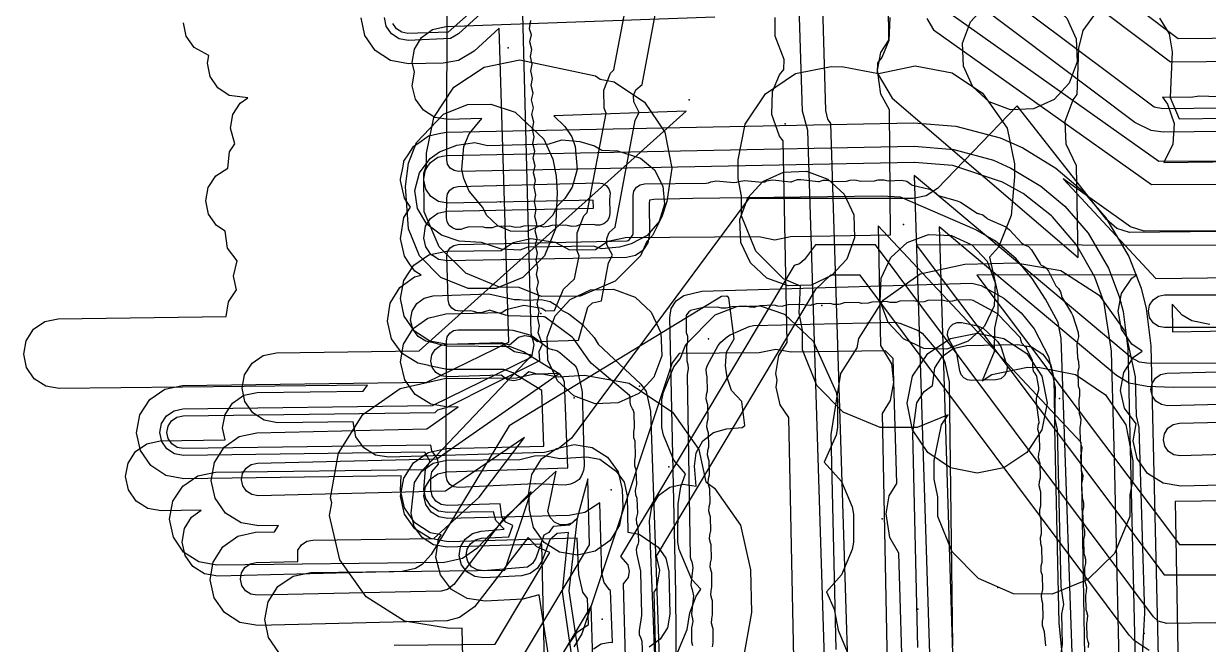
# Model space of a CAD drawing. Header units: metres. Extents: x 17722 to 17999, y 13535 to 15917.
# Drawn here: x 17754.2 to 17805, y 14716.5 to 14743.1 of the extents above; entities that cross this region are included whole.
import ezdxf

# ---------------------------------------------------------------- set-up
doc = ezdxf.new("R2010")
doc.units = ezdxf.units.M
for name, color, linetype in [('AI_GREENING_EXCLUSIONS', 1, 'Continuous'), ('AI_GREENING_LAWN', 82, 'Continuous'), ('AI_GREENING_REJECTED', 6, 'Continuous')]:
    doc.layers.add(name, color=color, linetype=linetype)

msp = doc.modelspace()

# ---------------------------------------------------------------- linework, layer by layer
at = {"layer": 'AI_GREENING_EXCLUSIONS'}
for points in [[(17791.56, 14651.095), (17788.783, 14738.845), (17788.653, 14739.028), (17788.565, 14739.408), (17788.258, 14750.237)], [(17793.079, 14750.48), (17803.682, 14742.487), (17810.986, 14742.56), (17811.753, 14742.416), (17812.406, 14741.989), (17812.847, 14741.344), (17813.006, 14740.58), (17812.862, 14739.814), (17812.435, 14739.16), (17811.79, 14738.72), (17811.027, 14738.56), (17803.042, 14738.48), (17802.521, 14738.544), (17801.818, 14738.883), (17793.285, 14745.316)], [(17790.529, 14652.07), (17787.792, 14738.546), (17787.565, 14739.377), (17787.246, 14749.709)], [(17792.142, 14749.934), (17803.352, 14741.483), (17810.996, 14741.56), (17811.38, 14741.488), (17811.707, 14741.275), (17811.927, 14740.952), (17812.006, 14740.57), (17811.934, 14740.187), (17811.721, 14739.86), (17811.398, 14739.64), (17811.017, 14739.56), (17803.032, 14739.48), (17802.649, 14739.552), (17792.221, 14747.37)], [(17765.102, 14716.171), (17764.661, 14716.814), (17764.5, 14717.578), (17764.643, 14718.345), (17765.069, 14718.999), (17765.713, 14719.44), (17766.476, 14719.601), (17774.8, 14719.699), (17775.925, 14723.074), (17773.596, 14720.621), (17772.979, 14720.191), (17772.218, 14720.019), (17762.442, 14719.904), (17761.675, 14720.048), (17761.021, 14720.474), (17760.58, 14721.117), (17760.418, 14721.881), (17760.562, 14722.648), (17760.988, 14723.302), (17761.631, 14723.743), (17762.395, 14723.904), (17771.297, 14724.008), (17775.956, 14728.919), (17775.209, 14729.058), (17774.685, 14729.4), (17772.349, 14729.373), (17771.582, 14729.516), (17770.928, 14729.942), (17770.487, 14730.586), (17770.326, 14731.349), (17770.469, 14732.117), (17770.895, 14732.77), (17771.539, 14733.211), (17772.303, 14733.373), (17774.642, 14733.4), (17775.155, 14733.751), (17775.918, 14733.912), (17776.964, 14733.758), (17777.576, 14733.434), (17778.691, 14733.447), (17779.22, 14733.8), (17779.969, 14733.953), (17785.698, 14733.999), (17786.388, 14733.864), (17787.049, 14734.002), (17791.344, 14734.075), (17791.297, 14739.426), (17790.928, 14740.108), (17790.781, 14741.129), (17790.927, 14741.896), (17791.27, 14742.419), (17791.215, 14748.613)], [(17778.051, 14713.417), (17777.268, 14718.769), (17777.53, 14721.316), (17777.038, 14721.275), (17776.725, 14720.992), (17776.405, 14720.113), (17776.203, 14719.779), (17775.888, 14719.549), (17775.521, 14719.456), (17773.897, 14719.366), (17773.511, 14719.421), (17773.175, 14719.619), (17772.941, 14719.931), (17772.843, 14720.309), (17772.898, 14720.695), (17773.097, 14721.031), (17773.408, 14721.266), (17773.786, 14721.363), (17774.765, 14721.454), (17774.407, 14721.832), (17774.309, 14722.194), (17772.344, 14722.162), (17771.96, 14722.231), (17771.632, 14722.442), (17771.409, 14722.763), (17771.326, 14723.144), (17771.395, 14724.028), (17771.602, 14724.35), (17771.373, 14724.75), (17761.017, 14724.613), (17760.633, 14724.684), (17760.306, 14724.896), (17760.085, 14725.218), (17760.004, 14725.599), (17760.075, 14725.983), (17760.288, 14726.31), (17760.609, 14726.531), (17760.991, 14726.612), (17771.695, 14726.754), (17775.958, 14728.843), (17776.058, 14729.377), (17775.928, 14729.874), (17775.532, 14745.176), (17772.806, 14742.688), (17772.472, 14742.486), (17770.648, 14742.407), (17770.265, 14742.478), (17769.937, 14742.69), (17769.716, 14743.012), (17769.635, 14743.394)], [(17770.049, 14716.475), (17774.378, 14716.523), (17776.724, 14720.451), (17776.172, 14720.702), (17775.805, 14721.094), (17773.5, 14718.12), (17772.861, 14717.671), (17772.326, 14717.52), (17764.201, 14717.322), (17763.433, 14717.457), (17762.774, 14717.875), (17762.326, 14718.514), (17762.156, 14719.276), (17762.291, 14720.045), (17762.71, 14720.703), (17763.349, 14721.151), (17764.11, 14721.321), (17764.918, 14721.339), (17765.095, 14721.61), (17764.251, 14721.591), (17763.483, 14721.725), (17762.824, 14722.144), (17762.376, 14722.783), (17762.206, 14723.545), (17762.341, 14724.313), (17762.76, 14724.972), (17763.399, 14725.42), (17764.16, 14725.59), (17771.454, 14725.756), (17772.802, 14726.698), (17772.389, 14726.685), (17771.619, 14726.813), (17770.957, 14727.226), (17770.503, 14727.861), (17770.327, 14728.622), (17770.455, 14729.391), (17770.868, 14730.054), (17771.503, 14730.507), (17772.263, 14730.683), (17774.669, 14730.746), (17774.852, 14730.877), (17775.612, 14731.053), (17776.382, 14730.925), (17776.554, 14730.817), (17776.93, 14730.829), (17777.312, 14731.746), (17777.795, 14732.188), (17777.993, 14733.173), (17777.905, 14733.381), (17777.896, 14734.161), (17778.187, 14734.885), (17778.329, 14735.03), (17779.143, 14739.295), (17779.055, 14739.502), (17779.047, 14740.282), (17779.338, 14741.007), (17779.48, 14741.152), (17780.294, 14745.416)], [(17775.121, 14715.231), (17778.436, 14720.783), (17778.359, 14723.611), (17777.907, 14721.918), (17777.707, 14721.731), (17777.452, 14721.635), (17777.179, 14721.645), (17776.93, 14721.758), (17776.744, 14721.957), (17776.648, 14722.213), (17776.999, 14723.944), (17774.734, 14721.876), (17772.612, 14719.078), (17772.337, 14718.861), (17772.07, 14718.801), (17764.172, 14718.622), (17763.903, 14718.669), (17763.672, 14718.815), (17763.515, 14719.039), (17763.456, 14719.306), (17763.503, 14719.575), (17763.65, 14719.805), (17763.873, 14719.962), (17764.14, 14720.021), (17765.922, 14720.062), (17765.926, 14720.55), (17766.075, 14720.779), (17766.3, 14720.933), (17766.568, 14720.989), (17771.75, 14721.047), (17773.696, 14722.824), (17775.643, 14725.39), (17772.255, 14723.086), (17764.222, 14722.89), (17763.953, 14722.937), (17763.722, 14723.084), (17763.565, 14723.308), (17763.506, 14723.574), (17763.553, 14723.843), (17763.7, 14724.074), (17763.923, 14724.231), (17764.19, 14724.29), (17771.877, 14724.465), (17777.124, 14728.134), (17776.19, 14728.105), (17775.835, 14728.203), (17775.45, 14727.87), (17775.184, 14727.808), (17774.914, 14727.853), (17774.641, 14728.056), (17772.348, 14727.985), (17772.078, 14728.029), (17771.847, 14728.174), (17771.688, 14728.396), (17771.626, 14728.662), (17771.671, 14728.932), (17771.816, 14729.163), (17772.038, 14729.322), (17772.304, 14729.384), (17774.647, 14729.457), (17775.001, 14729.359), (17775.387, 14729.692), (17775.653, 14729.754), (17775.922, 14729.709), (17776.196, 14729.506), (17777.957, 14729.561), (17778.36, 14730.977), (17778.561, 14731.161), (17778.942, 14731.249), (17779.247, 14732.874), (17779.419, 14733.199), (17779.177, 14733.648), (17779.174, 14733.921), (17779.276, 14734.174), (17779.533, 14734.398), (17780.397, 14738.996), (17780.569, 14739.321), (17780.327, 14739.769), (17780.324, 14740.042), (17780.426, 14740.296), (17780.684, 14740.519), (17781.548, 14745.117)], [(17775.486, 14745.54), (17772.37, 14742.768), (17770.644, 14742.707), (17770.376, 14742.757), (17770.147, 14742.905), (17769.992, 14743.13)], [(17781.327, 14713.885), (17781.012, 14721.829), (17781.103, 14722.407), (17781.409, 14722.906), (17781.882, 14723.251), (17782.451, 14723.387), (17783.001, 14723.301), (17782.935, 14724.15), (17783.004, 14724.728), (17783.293, 14725.241), (17783.754, 14725.602), (17784.314, 14725.759), (17784.974, 14725.808), (17785.093, 14725.893), (17784.964, 14726.93), (17784.516, 14727.406), (17784.332, 14727.961), (17784.27, 14728.458), (17784.313, 14729.041), (17784.631, 14729.612), (17784.412, 14731.373), (17784.317, 14731.44), (17784.087, 14731.423), (17774.981, 14725.889), (17771.642, 14720.365), (17771.248, 14719.933), (17770.968, 14719.77), (17770.397, 14719.641), (17762.491, 14719.44), (17761.915, 14719.54), (17761.42, 14719.853), (17761.082, 14720.331), (17760.954, 14720.902), (17761.053, 14721.479), (17761.366, 14721.973), (17761.775, 14722.262), (17760.056, 14722.235), (17759.48, 14722.34), (17758.988, 14722.657), (17758.655, 14723.139), (17758.532, 14723.711), (17758.637, 14724.287), (17758.955, 14724.778), (17759.436, 14725.111), (17760.008, 14725.234), (17762.801, 14725.278), (17762.691, 14725.797), (17762.797, 14726.372), (17763.116, 14726.863), (17763.598, 14727.195), (17764.171, 14727.316), (17768.716, 14727.376), (17768.911, 14727.633), (17755.68, 14727.478), (17755.105, 14727.584), (17754.614, 14727.903), (17754.282, 14728.385), (17754.161, 14728.958), (17754.267, 14729.533), (17754.586, 14730.024), (17755.068, 14730.356), (17755.641, 14730.478), (17762.851, 14730.573), (17762.947, 14731.198), (17763.293, 14731.708), (17763.16, 14732.296), (17763.324, 14732.96), (17762.899, 14733.503), (17762.806, 14734.229), (17762.426, 14734.476), (17762.095, 14734.958), (17761.973, 14735.53), (17762.079, 14736.106), (17762.398, 14736.597), (17762.915, 14736.936), (17762.996, 14737.63), (17763.219, 14737.973), (17763.025, 14738.65), (17763.131, 14739.225), (17763.45, 14739.716), (17763.776, 14739.941), (17762.975, 14740.049), (17762.486, 14740.371), (17762.157, 14740.855), (17762.039, 14741.428), (17762.103, 14741.762), (17761.468, 14742.105), (17761.135, 14742.586), (17761.011, 14743.158)], [(17776.864, 14714.835), (17776.277, 14718.634), (17775.576, 14718.458), (17773.953, 14718.368), (17773.18, 14718.477), (17772.508, 14718.874), (17772.039, 14719.498), (17771.845, 14720.254), (17771.954, 14721.026), (17772.066, 14721.215), (17771.594, 14721.301), (17770.938, 14721.722), (17770.492, 14722.363), (17770.326, 14723.126), (17770.346, 14723.736), (17761.03, 14723.613), (17760.263, 14723.755), (17759.609, 14724.18), (17759.166, 14724.823), (17759.004, 14725.586), (17759.146, 14726.353), (17759.571, 14727.008), (17760.214, 14727.45), (17760.977, 14727.612), (17771.45, 14727.751), (17774.971, 14729.467), (17774.561, 14742.936), (17773.48, 14741.949), (17772.812, 14741.546), (17772.158, 14741.427), (17770.661, 14741.407), (17769.894, 14741.549), (17769.24, 14741.974), (17768.798, 14742.617), (17768.635, 14743.38)], [(17778.395, 14713.314), (17777.565, 14718.808), (17777.914, 14721.942), (17777.573, 14721.628), (17776.874, 14721.575), (17776.691, 14721.311), (17776.478, 14721.191), (17776.123, 14720.215), (17775.982, 14719.982), (17775.769, 14719.824), (17773.881, 14719.666), (17773.61, 14719.704), (17773.375, 14719.843), (17773.211, 14720.061), (17773.143, 14720.326), (17773.181, 14720.596), (17773.32, 14720.831), (17773.538, 14720.995), (17773.803, 14721.063), (17774.965, 14721.128), (17775.139, 14721.605), (17774.842, 14721.749), (17774.676, 14721.965), (17774.604, 14722.534), (17772.339, 14722.462), (17772.07, 14722.51), (17771.84, 14722.658), (17771.684, 14722.882), (17771.626, 14723.149), (17771.626, 14723.649), (17771.675, 14723.918), (17771.959, 14724.243), (17771.912, 14724.482), (17771.662, 14724.807), (17771.631, 14725.053), (17761.013, 14724.913), (17760.745, 14724.962), (17760.516, 14725.111), (17760.361, 14725.336), (17760.304, 14725.603), (17760.354, 14725.872), (17760.502, 14726.101), (17760.727, 14726.256), (17760.995, 14726.313), (17771.818, 14726.456), (17771.921, 14726.565), (17772.319, 14726.68), (17776.299, 14728.679), (17776.269, 14729.076), (17776.417, 14729.387), (17776.228, 14729.874), (17776.29, 14730.168), (17776.21, 14730.498), (17776.273, 14730.792), (17776.193, 14731.121), (17776.255, 14731.416), (17776.175, 14731.745), (17776.238, 14732.039), (17776.158, 14732.369), (17776.22, 14732.663), (17776.14, 14732.993), (17776.203, 14733.287), (17776.122, 14733.616), (17776.185, 14733.911), (17776.105, 14734.24), (17776.168, 14734.534), (17776.087, 14734.864), (17776.15, 14735.158), (17776.07, 14735.488), (17776.132, 14735.782), (17776.052, 14736.111), (17776.115, 14736.406), (17776.035, 14736.735), (17776.097, 14737.029), (17776.017, 14737.359), (17776.08, 14737.653), (17776, 14737.983), (17776.062, 14738.277), (17775.982, 14738.606), (17776.045, 14738.901), (17775.964, 14739.23), (17776.027, 14739.524), (17775.947, 14739.854), (17776.01, 14740.148), (17775.929, 14740.478), (17775.992, 14740.772), (17775.912, 14741.101), (17775.974, 14741.396), (17775.894, 14741.725), (17775.957, 14742.019), (17775.877, 14742.349), (17775.939, 14742.643), (17775.862, 14742.905), (17775.922, 14743.267)], [(17809.412, 14734.256), (17801.602, 14734.166), (17801.046, 14734.348), (17800.602, 14734.729), (17796.774, 14739.608), (17793.356, 14736.064), (17792.869, 14735.739), (17792.322, 14735.625), (17785.266, 14735.625), (17777.666, 14725.354), (17777.077, 14724.879), (17776.507, 14724.747), (17769.827, 14724.537), (17769.249, 14724.633), (17768.753, 14724.943), (17768.412, 14725.419), (17768.292, 14726.06), (17765.051, 14726.017), (17764.476, 14726.124), (17763.985, 14726.443), (17763.653, 14726.925), (17763.532, 14727.497), (17763.638, 14728.073), (17763.957, 14728.564), (17764.439, 14728.895), (17765.012, 14729.017), (17771.132, 14729.098), (17782.58, 14739.376), (17776.903, 14739.173), (17777.379, 14738.72), (17777.669, 14738.271), (17777.82, 14737.861), (17777.898, 14736.878), (17777.69, 14736.123), (17777.379, 14735.629), (17777.036, 14735.286), (17776.861, 14734.915), (17776.455, 14734.509), (17775.737, 14734.21), (17775.046, 14734.229), (17774.504, 14734.456), (17774.019, 14734.915), (17773.861, 14735.245), (17773.263, 14735.947), (17773.036, 14736.488), (17772.958, 14736.878), (17773.036, 14737.861), (17773.263, 14738.402), (17773.819, 14739.063), (17772.38, 14739.011), (17771.802, 14739.105), (17771.304, 14739.412), (17770.962, 14739.887), (17770.827, 14740.456), (17770.925, 14741.042), (17770.827, 14741.457), (17770.921, 14742.035), (17771.228, 14742.533), (17771.703, 14742.875), (17772.272, 14743.01), (17783.805, 14743.423)], [(17787.309, 14710.407), (17786.983, 14726.245), (17786.605, 14726.785), (17786.435, 14727.546), (17786.488, 14727.848), (17786.425, 14728.127), (17786.558, 14728.896), (17786.917, 14729.462), (17786.739, 14738.107), (17786.589, 14738.308), (17786.248, 14739.225), (17786.287, 14740.211), (17786.589, 14740.934), (17786.771, 14741.168), (17786.789, 14741.591), (17786.39, 14742.594), (17786.39, 14743.386)], [(17791.31, 14743.386), (17791.271, 14742.4), (17790.969, 14741.677), (17790.787, 14741.443), (17790.769, 14741.02), (17791.42, 14739.93), (17799.388, 14733.095), (17799.32, 14737.037), (17798.873, 14737.956), (17798.834, 14738.942), (17799.175, 14739.859), (17799.349, 14740.085), (17799.422, 14742.07), (17799.603, 14742.829), (17800.06, 14743.461)], [(17792.909, 14743.348), (17793.186, 14742.855), (17802.533, 14736.237), (17813.755, 14736.268)], [(17794.029, 14743.483), (17802.85, 14737.238), (17813.752, 14737.268)], [(17802.886, 14743.357), (17803.296, 14742.693), (17803.42, 14741.922), (17803.347, 14739.956), (17803.732, 14739.053), (17809.78, 14739.133)], [(17808.336, 14739.893), (17804.584, 14740.02), (17804.226, 14739.954), (17803.011, 14739.972), (17803.229, 14739.676), (17803.514, 14738.843), (17803.455, 14737.957), (17803.063, 14737.172), (17809.373, 14737.256)], [(17777.463, 14716.388), (17777.899, 14717.035), (17778.391, 14717.362), (17778.348, 14718.481), (17778.15, 14718.753), (17777.968, 14719.512), (17777.908, 14721.065), (17772.373, 14720.912), (17771.604, 14721.047), (17770.945, 14721.465), (17770.497, 14722.103), (17770.327, 14722.865), (17770.461, 14723.634), (17770.879, 14724.293), (17771.518, 14724.741), (17772.279, 14724.911), (17776.479, 14725.01), (17776.394, 14727.398), (17775.145, 14728.16), (17774.752, 14728.3), (17774.752, 14728.3), (17772.322, 14728.306), (17772.322, 14728.306), (17772.322, 14728.306), (17772.322, 14728.306), (17771.557, 14728.46), (17771.533, 14728.475), (17771.065, 14728.576), (17770.4, 14728.984), (17769.941, 14729.616), (17769.76, 14730.374), (17769.882, 14731.145), (17770.29, 14731.81), (17770.922, 14732.269), (17771.21, 14732.338), (17770.939, 14732.512), (17770.939, 14732.512), (17770.939, 14732.512), (17770.716, 14732.832), (17770.493, 14733.152), (17770.493, 14733.152), (17770.493, 14733.152), (17770.326, 14733.915), (17770.339, 14733.985), (17770.463, 14734.811), (17770.75, 14735.26), (17770.489, 14735.639), (17770.326, 14736.402), (17770.331, 14736.432), (17770.326, 14736.458), (17770.432, 14737.023), (17770.464, 14737.209), (17770.468, 14737.216), (17770.47, 14737.225), (17770.678, 14737.545), (17770.884, 14737.867), (17770.891, 14737.871), (17770.896, 14737.878), (17771.211, 14738.094), (17771.525, 14738.313), (17771.533, 14738.315), (17771.54, 14738.319), (17771.914, 14738.398), (17772.287, 14738.48), (17792.333, 14738.872), (17794.144, 14738.735), (17796.044, 14738.229), (17797.018, 14737.796), (17798.433, 14736.928), (17799.577, 14735.956), (17800.577, 14734.797), (17801.564, 14733.144), (17802.09, 14731.78), (17802.312, 14730.911), (17802.511, 14729.307), (17804.281, 14654.032)], [(17799.247, 14712.879), (17798.666, 14729.627), (17798.533, 14730.306), (17798.531, 14730.311), (17797.998, 14731.313), (17797.416, 14732.198), (17796.732, 14733.044), (17795.912, 14733.751), (17795.8, 14733.827), (17794.978, 14734.301), (17791.778, 14735.694), (17790.956, 14735.737), (17782.863, 14735.629), (17781.196, 14735.585), (17781.003, 14735.554), (17780.99, 14735.414), (17781.004, 14734.109), (17780.935, 14733.733), (17780.719, 14733.399), (17780.404, 14733.182), (17780.023, 14733.098), (17772.345, 14732.953), (17772.345, 14732.953), (17772.153, 14732.987), (17771.961, 14733.022), (17771.961, 14733.022), (17771.961, 14733.022), (17771.797, 14733.127), (17771.632, 14733.232), (17771.632, 14733.232), (17771.632, 14733.232), (17771.521, 14733.392), (17771.41, 14733.552), (17771.41, 14733.552), (17771.41, 14733.552), (17771.368, 14733.743), (17771.326, 14733.934), (17771.326, 14733.934), (17771.326, 14733.934), (17771.326, 14733.934), (17771.394, 14734.447), (17771.605, 14734.776), (17771.924, 14734.999), (17772.306, 14735.083), (17778.6, 14735.212), (17778.59, 14735.552), (17777.984, 14735.545), (17772.34, 14735.431), (17771.957, 14735.501), (17771.629, 14735.713), (17771.408, 14736.035), (17771.326, 14736.416), (17771.331, 14736.446), (17771.326, 14736.469), (17771.385, 14736.786), (17771.395, 14736.845), (17771.397, 14736.848), (17771.398, 14736.852), (17771.502, 14737.013), (17771.605, 14737.173), (17771.609, 14737.176), (17771.611, 14737.179), (17771.769, 14737.287), (17771.925, 14737.397), (17771.929, 14737.397), (17771.933, 14737.4), (17772.12, 14737.439), (17772.306, 14737.48), (17792.353, 14737.872), (17794.064, 14737.738), (17795.767, 14737.268), (17796.509, 14736.936), (17797.789, 14736.163), (17798.82, 14735.303), (17799.82, 14734.144), (17800.696, 14732.648), (17801.156, 14731.422), (17801.319, 14730.788), (17801.519, 14729.184), (17803.281, 14654.009)], [(17811.45, 14728.562), (17802.335, 14728.572), (17802.022, 14728.618), (17801.68, 14728.806), (17792.355, 14736.62), (17793.124, 14712.532), (17803.18, 14701.4), (17803.358, 14701.123), (17803.438, 14700.742), (17803.481, 14697.133), (17810.597, 14697.227)], [(17813.76, 14734.268), (17802.219, 14734.236), (17801.639, 14734.42), (17798.743, 14736.47), (17802.725, 14732.2), (17813.822, 14732.347)], [(17799.884, 14704.397), (17799.525, 14725.172), (17790.815, 14734.453), (17790.92, 14729.332), (17791.384, 14728.549), (17791.469, 14727.735), (17791.333, 14726.969), (17790.98, 14726.415), (17791.321, 14709.877)], [(17811.454, 14727.562), (17803.462, 14727.531), (17802.349, 14727.572), (17801.581, 14727.714), (17801.038, 14728.039), (17793.426, 14734.418), (17794.107, 14712.936), (17803.922, 14702.07), (17804.322, 14701.4), (17804.438, 14700.753), (17804.469, 14698.147), (17810.584, 14698.227)], [(17809.5, 14717.492), (17803.196, 14717.409), (17802.829, 14717.507), (17802.626, 14717.69), (17790.694, 14733.642), (17788.133, 14733.642), (17787.652, 14733.011), (17787.446, 14732.832), (17787.214, 14732.755), (17779.767, 14720.282), (17780.072, 14719.921), (17780.132, 14719.654), (17780.086, 14719.385), (17779.882, 14719.112), (17779.982, 14715.418)], [(17813.798, 14733.597), (17792.445, 14733.647), (17803.085, 14719.491), (17809.039, 14719.491)], [(17789.012, 14716.299), (17788.797, 14725.506), (17789.216, 14728.13), (17789.911, 14729.224), (17789.981, 14729.629), (17791.027, 14731.276), (17792.623, 14732.397), (17794.527, 14732.822), (17796.727, 14732.874), (17798.649, 14732.538), (17800.296, 14731.492), (17801.417, 14729.896), (17801.842, 14727.992), (17801.881, 14726.315), (17801.993, 14725.815), (17802.238, 14717.851), (17802.126, 14715.788)], [(17802.446, 14716.251), (17801.792, 14716.676), (17801.585, 14716.911), (17790.041, 14732.344), (17788.767, 14732.343), (17788.111, 14731.721), (17781.293, 14720.301), (17781.432, 14719.69), (17781.3, 14718.92), (17781.192, 14718.749), (17781.271, 14715.391)], [(17782.268, 14702.116), (17782.132, 14718.733), (17781.871, 14730.533), (17781.94, 14730.917), (17782.151, 14731.245), (17782.471, 14731.468), (17783.249, 14731.651), (17794.83, 14731.994), (17795.231, 14731.9), (17796.206, 14731.357), (17796.947, 14730.722), (17797.503, 14730.043), (17798.114, 14728.861), (17798.41, 14727.529), (17798.38, 14725.795), (17798.566, 14717.429), (17799.086, 14712.325)], [(17810.103, 14723.449), (17803.802, 14723.295), (17803.033, 14723.429), (17802.374, 14723.846), (17801.925, 14724.484), (17801.754, 14725.246), (17801.879, 14725.969), (17801.386, 14726.635), (17801.215, 14727.396), (17801.349, 14728.165), (17801.766, 14728.824), (17802.135, 14729.084), (17801.689, 14729.381), (17801.256, 14730.03), (17801.104, 14730.795), (17801.256, 14731.561), (17801.689, 14732.21), (17801.907, 14732.355), (17795.046, 14732.35), (17803.734, 14720.791), (17809.039, 14720.791)], [(17778.603, 14716.326), (17778.929, 14716.541), (17779.312, 14716.616), (17779.424, 14716.593), (17779.338, 14718.825), (17779.288, 14718.856), (17779.058, 14719.172), (17778.967, 14719.551), (17778.878, 14722.581), (17778.226, 14722.17), (17777.553, 14722.034), (17772.349, 14721.912), (17771.965, 14721.979), (17771.636, 14722.188), (17771.411, 14722.508), (17771.326, 14722.888), (17771.393, 14723.273), (17771.603, 14723.602), (17771.922, 14723.826), (17772.303, 14723.912), (17777.505, 14724.083), (17777.358, 14727.75), (17777.293, 14727.944), (17777.17, 14728.08), (17775.607, 14729.053), (17775.04, 14729.266), (17772.324, 14729.306), (17771.941, 14729.383), (17771.918, 14729.398), (17771.411, 14729.514), (17771.079, 14729.718), (17770.85, 14730.034), (17770.759, 14730.413), (17770.82, 14730.799), (17771.024, 14731.131), (17771.34, 14731.36), (17771.719, 14731.451), (17774.114, 14731.544), (17775.196, 14731.299), (17775.423, 14731.299), (17775.705, 14731.266), (17776.362, 14731.297), (17776.745, 14731.22), (17777.042, 14731.028), (17777.262, 14730.823), (17777.262, 14730.823), (17777.538, 14730.685), (17778.135, 14730.226), (17778.635, 14729.665), (17778.801, 14729.389), (17780.639, 14727.675), (17780.867, 14727.359), (17781.045, 14726.512), (17781.547, 14712.298)], [(17808.554, 14730.095), (17803.104, 14730.095), (17802.836, 14730.149), (17802.609, 14730.3), (17802.457, 14730.527), (17802.404, 14730.795), (17802.457, 14731.063), (17802.609, 14731.29), (17802.836, 14731.442), (17803.104, 14731.495), (17808.422, 14731.495)], [(17782.147, 14716.027), (17782.625, 14717.147), (17782.74, 14717.861), (17783.001, 14718.585), (17783.211, 14718.875), (17782.818, 14719.289), (17782.284, 14720.581), (17782.219, 14720.903), (17782.233, 14722.544), (17782.35, 14723.271), (17782.55, 14723.826), (17782.053, 14724.408), (17781.6, 14725.491), (17781.535, 14725.814), (17781.535, 14727.001), (17781.6, 14727.324), (17782.053, 14728.407), (17782.322, 14728.761), (17782.565, 14729.37), (17783.824, 14730.649), (17784.755, 14730.999), (17784.755, 14730.999), (17785.749, 14731.026), (17786.799, 14730.674), (17788.023, 14729.515), (17789.008, 14727.324), (17789.073, 14727.001), (17789.073, 14725.814), (17789.008, 14725.491), (17788.498, 14724.323), (17789.239, 14723.497), (17789.692, 14722.413), (17789.757, 14722.091), (17789.757, 14720.903), (17789.692, 14720.581), (17789.239, 14719.497), (17788.601, 14718.773), (17788.923, 14718.025), (17789.097, 14717.117), (17789.555, 14716.027)], [(17805.039, 14730.226), (17804.274, 14730.381), (17803.848, 14730.624), (17803.423, 14731.097), (17803.444, 14729.915), (17809.896, 14730.024)], [(17792.511, 14716.381), (17792.296, 14725.588), (17792.48, 14726.867), (17792.794, 14727.361), (17793.149, 14727.61), (17793.245, 14728.365), (17793.559, 14728.859), (17794.038, 14729.196), (17794.609, 14729.323), (17796.809, 14729.375), (17797.385, 14729.274), (17797.879, 14728.96), (17798.216, 14728.481), (17798.343, 14727.91), (17798.382, 14726.233), (17798.494, 14725.733), (17798.652, 14718.996), (17798.758, 14718.23), (17798.679, 14717.831), (17798.709, 14716.526), (17798.525, 14715.247)], [(17791.892, 14714.198), (17791.704, 14720.42), (17791.321, 14721.093), (17791.153, 14722.111), (17791.282, 14722.88), (17791.614, 14723.411), (17791.452, 14728.767), (17791.132, 14729.105), (17787.083, 14729.036), (17786.425, 14729.162), (17785.714, 14729.017), (17782.279, 14728.99), (17781.976, 14728.583), (17778.104, 14716.972), (17777.758, 14716.405)], [(17774.226, 14661.305), (17772.974, 14717.207), (17772.424, 14717.191), (17770.501, 14717.515), (17768.848, 14718.551), (17767.717, 14720.141), (17767.281, 14722.043), (17767.373, 14722.59), (17767.327, 14722.795), (17767.663, 14724.717), (17768.709, 14726.364), (17770.305, 14727.485), (17772.209, 14727.91), (17775.305, 14727.945), (17775.994, 14728.099), (17776.394, 14728.108), (17777.106, 14727.985), (17778.218, 14728.051), (17780.14, 14727.715), (17781.997, 14726.472), (17783.118, 14724.876), (17783.429, 14723.482), (17783.791, 14723.216), (17784.912, 14721.62), (17785.337, 14719.715), (17785.38, 14717.888), (17785.044, 14715.967)], [(17809.534, 14726.899), (17803.232, 14726.745), (17802.962, 14726.792), (17802.732, 14726.938), (17802.575, 14727.162), (17802.515, 14727.428), (17802.561, 14727.697), (17802.708, 14727.928), (17802.931, 14728.085), (17803.197, 14728.145), (17809.292, 14728.294)], [(17810.325, 14724.803), (17803.77, 14724.595), (17803.501, 14724.641), (17803.27, 14724.788), (17803.113, 14725.011), (17803.053, 14725.277), (17803.1, 14725.547), (17803.246, 14725.777), (17803.47, 14725.935), (17803.736, 14725.994), (17809.756, 14726.141)], [(17777.809, 14657.927), (17776.391, 14720.806), (17772.322, 14720.689), (17771.745, 14720.786), (17771.249, 14721.097), (17770.91, 14721.574), (17770.779, 14722.145), (17770.927, 14723.453), (17771.241, 14723.947), (17771.72, 14724.284), (17772.291, 14724.411), (17775.448, 14724.436), (17776.076, 14724.6), (17776.483, 14724.61), (17777.154, 14724.479), (17778.3, 14724.552), (17778.876, 14724.451), (17779.58, 14723.941), (17779.916, 14723.462), (17780.044, 14722.89), (17780.08, 14721.323), (17780.556, 14721.24), (17781.374, 14720.684), (17781.711, 14720.205), (17781.838, 14719.634), (17781.881, 14717.807), (17781.78, 14717.23), (17781.466, 14716.736), (17780.987, 14716.4)], [(17810.362, 14722.725), (17803.559, 14722.635), (17803.887, 14704.253), (17804.26, 14703.715), (17804.426, 14702.952), (17804.293, 14701.889), (17803.938, 14701.336), (17804.219, 14685.087), (17804.483, 14685.027), (17805.043, 14684.694)], [(17778.582, 14715.43), (17778.507, 14718.171), (17776.122, 14714.177)]]:
    msp.add_lwpolyline(points, dxfattribs=at)
for points in [[(17798.902, 14743.362), (17799.311, 14742.48), (17799.35, 14741.494), (17799.009, 14740.577), (17798.362, 14739.878), (17797.48, 14739.469), (17796.494, 14739.43), (17795.577, 14739.771), (17794.878, 14740.418), (17794.469, 14741.3), (17794.43, 14742.286), (17794.771, 14743.203), (17795.418, 14743.902), (17796.3, 14744.311), (17797.286, 14744.35), (17798.203, 14744.009), (17798.902, 14743.362)], [(17772.615, 14740.399), (17773.912, 14741.267), (17775.443, 14741.571), (17778.694, 14740.886), (17778.893, 14740.752), (17779.496, 14740.633), (17780.793, 14739.765), (17781.661, 14738.468), (17781.965, 14736.937), (17781.744, 14735.496), (17781.532, 14734.841), (17781.139, 14734.051), (17780.89, 14733.784), (17780.618, 14733.171), (17779.538, 14732.091), (17778.029, 14731.444), (17776.368, 14731.428), (17775.417, 14731.809), (17774.571, 14731.825), (17773.126, 14732.429), (17771.982, 14733.552), (17771.335, 14735.061), (17771.319, 14736.722), (17771.443, 14737.058), (17771.443, 14737.571), (17771.747, 14739.102), (17772.615, 14740.399)], [(17787.273, 14740.983), (17788.804, 14741.287), (17789.326, 14741.282), (17790.822, 14740.984), (17792.407, 14741.32), (17793.989, 14741.013), (17795.286, 14740.145), (17796.354, 14738.648), (17796.658, 14737.117), (17796.658, 14736.553), (17796.519, 14734.908), (17795.969, 14733.548), (17795.597, 14733.12), (17795.941, 14731.53), (17795.941, 14730.724), (17795.81, 14730.065), (17795.794, 14729.063), (17795.269, 14727.807), (17795.692, 14728.09), (17797.223, 14728.394), (17797.745, 14728.389), (17799.276, 14728.085), (17800.573, 14727.217), (17801.441, 14725.92), (17801.745, 14724.389), (17801.745, 14723.583), (17801.614, 14722.924), (17801.614, 14721.999), (17800.951, 14720.413), (17799.807, 14719.29), (17798.285, 14718.67), (17796.624, 14718.686), (17795.115, 14719.333), (17793.992, 14720.477), (17793.372, 14721.999), (17793.372, 14722.842), (17793.223, 14723.592), (17793.223, 14724.394), (17793.527, 14725.925), (17793.813, 14726.352), (17792.481, 14725.811), (17790.897, 14725.811), (17789.311, 14726.474), (17788.188, 14727.618), (17787.568, 14729.14), (17787.568, 14729.983), (17787.419, 14730.733), (17787.487, 14731.879), (17786.76, 14732.183), (17785.573, 14733.37), (17784.953, 14734.892), (17784.953, 14735.735), (17784.804, 14736.485), (17784.804, 14737.287), (17785.108, 14738.818), (17785.976, 14740.115), (17787.273, 14740.983)], [(17775.244, 14739.328), (17776.468, 14738.17), (17776.853, 14737.314), (17777.008, 14736.594), (17777.048, 14735.878), (17776.97, 14734.333), (17776.5, 14733.168), (17775.578, 14732.246), (17774.413, 14731.776), (17773.226, 14731.776), (17772.061, 14732.246), (17771.139, 14733.168), (17770.669, 14734.333), (17770.54, 14736.152), (17770.67, 14737.149), (17771.009, 14738.025), (17772.17, 14739.246), (17773.2, 14739.654), (17774.194, 14739.68), (17775.244, 14739.328)], [(17770.944, 14735.967), (17771.134, 14736.724), (17771.599, 14737.35), (17771.997, 14737.63), (17772.74, 14737.919), (17773.512, 14738.032), (17774.056, 14737.896), (17776.702, 14737.974), (17777.245, 14738.144), (17778.023, 14738.074), (17778.642, 14737.886), (17778.958, 14737.699), (17779.63, 14737.67), (17780.62, 14737.358), (17781.218, 14736.856), (17781.579, 14736.165), (17781.648, 14735.387), (17781.413, 14734.643), (17780.912, 14734.045), (17780.22, 14733.684), (17779.724, 14733.539), (17778.947, 14733.471), (17778.599, 14733.58), (17775.782, 14733.538), (17775.44, 14733.419), (17774.66, 14733.463), (17773.799, 14733.748), (17772.841, 14733.808), (17772.084, 14734.06), (17771.458, 14734.525), (17771.057, 14735.195), (17770.944, 14735.967)], [(17770.944, 14735.967), (17771.134, 14736.724), (17771.599, 14737.35), (17771.997, 14737.63), (17772.74, 14737.919), (17773.512, 14738.032), (17774.056, 14737.896), (17776.702, 14737.974), (17777.245, 14738.144), (17778.023, 14738.074), (17778.642, 14737.886), (17778.958, 14737.699), (17779.63, 14737.67), (17780.62, 14737.358), (17781.218, 14736.856), (17781.579, 14736.165), (17781.648, 14735.387), (17781.413, 14734.643), (17780.912, 14734.045), (17780.22, 14733.684), (17779.724, 14733.539), (17778.947, 14733.471), (17778.599, 14733.58), (17775.782, 14733.538), (17775.44, 14733.419), (17774.66, 14733.463), (17773.799, 14733.748), (17772.841, 14733.808), (17772.084, 14734.06), (17771.458, 14734.525), (17771.057, 14735.195), (17770.944, 14735.967)], [(17789.358, 14735.813), (17789.767, 14734.931), (17789.806, 14733.945), (17789.465, 14733.028), (17788.818, 14732.329), (17787.936, 14731.92), (17786.95, 14731.881), (17786.033, 14732.222), (17785.334, 14732.869), (17784.925, 14733.751), (17784.886, 14734.737), (17785.227, 14735.654), (17785.874, 14736.353), (17786.756, 14736.762), (17787.742, 14736.801), (17788.659, 14736.46), (17789.358, 14735.813)], [(17795.485, 14732.939), (17795.826, 14732.022), (17795.787, 14731.036), (17795.378, 14730.154), (17794.679, 14729.507), (17793.762, 14729.166), (17792.776, 14729.205), (17791.894, 14729.614), (17791.247, 14730.313), (17790.906, 14731.23), (17790.945, 14732.216), (17791.354, 14733.098), (17792.053, 14733.745), (17792.97, 14734.086), (17793.956, 14734.047), (17794.838, 14733.638), (17795.485, 14732.939)], [(17781.083, 14730.759), (17781.492, 14729.877), (17781.531, 14728.891), (17781.19, 14727.974), (17780.543, 14727.275), (17779.661, 14726.866), (17778.675, 14726.827), (17777.758, 14727.168), (17777.059, 14727.815), (17776.65, 14728.697), (17776.611, 14729.683), (17776.952, 14730.6), (17777.599, 14731.299), (17778.481, 14731.708), (17779.467, 14731.747), (17780.384, 14731.406), (17781.083, 14730.759)], [(17792.943, 14724.739), (17792.292, 14725.712), (17792.064, 14726.86), (17792.292, 14728.008), (17792.943, 14728.982), (17793.916, 14729.632), (17795.064, 14729.86), (17796.212, 14729.632), (17797.185, 14728.982), (17797.836, 14728.008), (17798.064, 14726.86), (17797.836, 14725.712), (17797.185, 14724.739), (17796.212, 14724.089), (17795.064, 14723.86), (17793.916, 14724.089), (17792.943, 14724.739)], [(17775.857, 14722.283), (17775.835, 14723.032), (17775.965, 14723.802), (17776.379, 14724.463), (17777.015, 14724.915), (17777.776, 14725.09), (17778.545, 14724.96), (17779.207, 14724.546), (17779.659, 14723.91), (17779.833, 14723.149), (17779.855, 14722.399), (17779.725, 14721.63), (17779.311, 14720.969), (17778.675, 14720.516), (17777.914, 14720.342), (17777.145, 14720.472), (17776.484, 14720.886), (17776.031, 14721.522), (17775.857, 14722.283)]]:
    msp.add_lwpolyline(points, close=True, dxfattribs=at)
at = {"layer": 'AI_GREENING_LAWN'}
for points in [[(17802.581, 14653.99), (17800.947, 14724.469), (17800.826, 14729.052), (17800.824, 14729.084), (17800.506, 14731.147), (17800.494, 14731.194), (17800.109, 14732.254), (17800.091, 14732.293), (17799.335, 14733.619), (17799.307, 14733.658), (17798.286, 14734.849), (17798.251, 14734.882), (17797.04, 14735.839), (17797.006, 14735.862), (17796.151, 14736.334), (17796.109, 14736.352), (17794.065, 14737.027), (17794.007, 14737.039), (17792.379, 14737.171), (17792.354, 14737.172), (17772.818, 14736.789), (17772.623, 14736.825), (17772.458, 14736.933), (17772.347, 14737.096), (17772.308, 14737.29), (17772.324, 14744.895)], [(17780.715, 14715.99), (17780.692, 14716.639), (17780.651, 14716.768), (17780.583, 14716.93), (17780.578, 14717.112), (17780.678, 14717.757), (17780.68, 14717.801), (17780.637, 14719.611), (17780.631, 14719.66), (17780.458, 14720.429), (17780.449, 14720.598), (17780.497, 14720.76), (17780.517, 14720.8), (17780.542, 14720.918), (17780.518, 14721.544), (17780.469, 14721.701), (17780.447, 14721.89), (17780.467, 14721.964), (17780.46, 14721.965), (17780.498, 14722.144), (17780.475, 14722.77), (17780.425, 14722.927), (17780.403, 14723.116), (17780.423, 14723.19), (17780.417, 14723.192), (17780.455, 14723.37), (17780.432, 14723.996), (17780.383, 14724.149), (17780.374, 14724.417), (17780.411, 14724.573), (17780.388, 14725.222), (17780.34, 14725.375), (17780.33, 14725.643), (17780.368, 14725.799), (17780.345, 14726.443), (17780.3, 14726.576), (17780.274, 14726.613), (17780.205, 14726.751), (17780.181, 14726.905), (17780.182, 14727.087), (17780.171, 14727.137), (17780.141, 14727.178), (17778.511, 14728.557), (17778.425, 14728.651), (17777.74, 14729.629), (17777.684, 14729.686), (17776.533, 14730.538), (17776.5, 14730.555), (17776.464, 14730.562), (17774.967, 14730.598), (17774.822, 14730.623), (17774.186, 14730.833), (17774.149, 14730.839), (17774.113, 14730.834), (17773.833, 14730.75), (17773.637, 14730.732), (17773.519, 14730.769), (17773.338, 14730.812), (17772.881, 14730.794), (17772.687, 14730.826), (17772.52, 14730.929), (17772.406, 14731.089), (17772.362, 14731.281), (17772.314, 14733.151), (17772.347, 14733.344), (17772.452, 14733.509), (17772.612, 14733.622), (17772.803, 14733.664), (17780.041, 14733.812), (17780.091, 14733.824), (17780.131, 14733.856), (17780.277, 14734.039), (17780.296, 14734.074), (17780.296, 14734.074), (17780.303, 14734.114), (17780.302, 14735.762), (17780.34, 14735.952), (17780.447, 14736.114), (17780.608, 14736.223), (17780.797, 14736.262), (17783.442, 14736.287), (17783.535, 14736.307), (17783.639, 14736.35), (17783.885, 14736.387), (17784.625, 14736.31), (17784.752, 14736.331), (17784.829, 14736.366), (17785.09, 14736.408), (17785.822, 14736.328), (17785.957, 14736.351), (17786.016, 14736.381), (17786.296, 14736.429), (17787.056, 14736.34), (17787.093, 14736.342), (17787.127, 14736.354), (17787.203, 14736.395), (17787.348, 14736.446), (17787.502, 14736.451), (17788.256, 14736.357), (17788.294, 14736.358), (17788.366, 14736.385), (17788.368, 14736.381), (17788.462, 14736.414), (17788.626, 14736.416), (17788.679, 14736.399), (17788.679, 14736.402), (17788.857, 14736.36), (17789.457, 14736.369), (17789.616, 14736.415), (17789.805, 14736.433), (17789.879, 14736.411), (17789.88, 14736.418), (17790.058, 14736.376), (17790.659, 14736.385), (17790.813, 14736.43), (17791.075, 14736.435), (17791.239, 14736.394), (17791.82, 14736.416), (17792.04, 14736.375), (17792.219, 14736.242), (17792.221, 14736.24), (17792.25, 14736.215), (17792.285, 14736.201), (17793.013, 14736.026), (17793.163, 14735.963), (17793.285, 14735.855), (17793.329, 14735.801), (17793.356, 14735.776), (17793.39, 14735.761), (17794.198, 14735.536), (17794.339, 14735.472), (17795.057, 14735), (17795.093, 14734.984), (17795.123, 14734.981), (17795.31, 14734.924), (17795.461, 14734.8), (17795.476, 14734.781), (17795.507, 14734.76), (17796.284, 14734.409), (17796.444, 14734.294), (17796.98, 14733.719), (17797.095, 14733.649), (17797.096, 14733.649), (17797.265, 14733.566), (17797.392, 14733.427), (17797.758, 14732.825), (17797.782, 14732.797), (17797.812, 14732.777), (17797.874, 14732.75), (17798.016, 14732.654), (17798.117, 14732.516), (17798.431, 14731.886), (17798.545, 14731.765), (17798.634, 14731.631), (17798.677, 14731.477), (17798.681, 14731.435), (17798.695, 14731.402), (17799.114, 14730.721), (17799.166, 14730.606), (17799.389, 14729.883), (17799.41, 14729.703), (17799.366, 14729.528), (17799.358, 14729.511), (17799.336, 14729.4), (17799.358, 14728.796), (17799.406, 14728.643), (17799.415, 14728.375), (17799.377, 14728.219), (17799.399, 14727.595), (17799.447, 14727.442), (17799.456, 14727.174), (17799.418, 14727.018), (17799.437, 14726.418), (17799.488, 14726.243), (17799.482, 14726.241), (17799.507, 14726.168), (17799.498, 14725.979), (17799.459, 14725.818), (17799.478, 14725.218), (17799.529, 14725.042), (17799.522, 14725.04), (17799.548, 14724.968), (17799.539, 14724.778), (17799.5, 14724.617), (17799.519, 14724.017), (17799.569, 14723.842), (17799.563, 14723.84), (17799.588, 14723.767), (17799.58, 14723.577), (17799.541, 14723.417), (17799.56, 14722.817), (17799.61, 14722.641), (17799.604, 14722.639), (17799.629, 14722.567), (17799.62, 14722.377), (17799.581, 14722.216), (17799.601, 14721.616), (17799.651, 14721.441), (17799.645, 14721.439), (17799.67, 14721.366), (17799.661, 14721.176), (17799.622, 14721.016), (17799.641, 14720.416), (17799.692, 14720.24), (17799.686, 14720.238), (17799.711, 14720.166), (17799.702, 14719.976), (17799.663, 14719.815), (17799.682, 14719.215), (17799.733, 14719.04), (17799.726, 14719.038), (17799.752, 14718.965), (17799.743, 14718.775), (17799.704, 14718.615), (17799.723, 14718.015), (17799.773, 14717.839), (17799.767, 14717.837), (17799.792, 14717.765), (17799.784, 14717.575), (17799.745, 14717.414), (17799.764, 14716.814), (17799.814, 14716.638), (17799.808, 14716.637), (17799.833, 14716.564), (17799.824, 14716.374)], [(17798.001, 14716.456), (17797.947, 14717.058), (17797.887, 14717.23), (17797.894, 14717.233), (17797.862, 14717.31), (17797.865, 14717.509), (17797.895, 14717.648), (17797.882, 14718.263), (17797.834, 14718.421), (17797.815, 14718.61), (17797.836, 14718.684), (17797.83, 14718.685), (17797.871, 14718.863), (17797.857, 14719.468), (17797.811, 14719.621), (17797.805, 14719.889), (17797.845, 14720.045), (17797.832, 14720.673), (17797.786, 14720.827), (17797.781, 14721.095), (17797.821, 14721.25), (17797.809, 14721.854), (17797.761, 14722.031), (17797.768, 14722.032), (17797.743, 14722.105), (17797.755, 14722.295), (17797.796, 14722.455), (17797.785, 14723.059), (17797.737, 14723.236), (17797.743, 14723.237), (17797.719, 14723.31), (17797.73, 14723.5), (17797.771, 14723.66), (17797.76, 14724.264), (17797.712, 14724.441), (17797.719, 14724.442), (17797.694, 14724.515), (17797.706, 14724.705), (17797.747, 14724.865), (17797.736, 14725.469), (17797.688, 14725.646), (17797.698, 14725.648), (17797.669, 14725.742), (17797.699, 14725.956), (17797.717, 14726.003), (17797.718, 14726.043), (17797.601, 14726.882), (17797.611, 14727.07), (17797.7, 14727.43), (17797.704, 14727.53), (17797.624, 14728.004), (17797.612, 14728.042), (17797.562, 14728.106), (17797.568, 14728.11), (17797.482, 14728.233), (17797.445, 14728.443), (17797.45, 14728.574), (17797.428, 14728.686), (17797.197, 14729.192), (17797.176, 14729.224), (17797.115, 14729.271), (17796.982, 14729.43), (17796.941, 14729.57), (17796.936, 14729.568), (17796.916, 14729.65), (17796.893, 14729.684), (17795.978, 14730.647), (17795.917, 14730.694), (17794.888, 14731.261), (17794.764, 14731.292), (17794.156, 14731.278), (17793.997, 14731.23), (17793.808, 14731.21), (17793.735, 14731.232), (17793.733, 14731.225), (17793.555, 14731.266), (17792.951, 14731.251), (17792.793, 14731.203), (17792.604, 14731.183), (17792.53, 14731.205), (17792.528, 14731.198), (17792.35, 14731.239), (17791.746, 14731.224), (17791.591, 14731.176), (17791.326, 14731.169), (17791.165, 14731.209), (17790.538, 14731.188), (17790.385, 14731.14), (17790.117, 14731.131), (17789.961, 14731.169), (17789.357, 14731.151), (17789.181, 14731.1), (17789.179, 14731.107), (17789.107, 14731.082), (17788.917, 14731.091), (17788.757, 14731.13), (17788.152, 14731.111), (17787.977, 14731.061), (17787.975, 14731.067), (17787.902, 14731.042), (17787.713, 14731.051), (17787.552, 14731.09), (17786.948, 14731.072), (17786.772, 14731.022), (17786.77, 14731.028), (17786.698, 14731.003), (17786.508, 14731.012), (17786.347, 14731.051), (17785.743, 14731.032), (17785.567, 14730.982), (17785.566, 14730.988), (17785.493, 14730.963), (17785.303, 14730.972), (17785.143, 14731.011), (17784.538, 14730.993), (17784.363, 14730.943), (17784.361, 14730.949), (17784.288, 14730.924), (17784.099, 14730.933), (17783.938, 14730.972), (17783.299, 14730.952), (17783.245, 14730.945), (17782.767, 14730.824), (17782.729, 14730.806), (17782.699, 14730.777), (17782.598, 14730.636), (17782.581, 14730.602), (17782.576, 14730.564), (17782.584, 14729.88), (17782.63, 14729.724), (17782.635, 14729.457), (17782.594, 14729.302), (17782.606, 14728.674), (17782.653, 14728.515), (17782.671, 14728.326), (17782.65, 14728.252), (17782.656, 14728.251), (17782.615, 14728.073), (17782.756, 14720.248), (17782.776, 14720.155), (17782.82, 14720.051), (17782.858, 14719.805), (17782.785, 14719.064), (17782.809, 14718.932), (17782.84, 14718.869), (17782.887, 14718.592), (17782.8, 14717.83), (17782.801, 14717.792), (17782.827, 14717.721), (17782.824, 14717.72), (17782.857, 14717.624), (17782.859, 14717.46), (17782.842, 14717.407), (17782.844, 14717.407), (17782.802, 14717.229), (17782.81, 14716.625), (17782.856, 14716.466)], [(17783.702, 14716.414), (17783.742, 14716.574), (17783.73, 14717.175), (17783.681, 14717.351), (17783.687, 14717.353), (17783.663, 14717.425), (17783.674, 14717.615), (17783.714, 14717.775), (17783.702, 14718.376), (17783.653, 14718.552), (17783.659, 14718.554), (17783.635, 14718.626), (17783.646, 14718.816), (17783.686, 14718.976), (17783.674, 14719.577), (17783.625, 14719.753), (17783.631, 14719.754), (17783.607, 14719.827), (17783.618, 14720.017), (17783.658, 14720.177), (17783.646, 14720.777), (17783.597, 14720.954), (17783.603, 14720.955), (17783.579, 14721.028), (17783.59, 14721.218), (17783.63, 14721.378), (17783.617, 14721.978), (17783.569, 14722.155), (17783.575, 14722.156), (17783.551, 14722.229), (17783.562, 14722.419), (17783.602, 14722.579), (17783.589, 14723.179), (17783.541, 14723.355), (17783.547, 14723.357), (17783.523, 14723.43), (17783.534, 14723.62), (17783.574, 14723.78), (17783.561, 14724.38), (17783.513, 14724.556), (17783.519, 14724.558), (17783.495, 14724.631), (17783.506, 14724.82), (17783.546, 14724.981), (17783.533, 14725.581), (17783.485, 14725.757), (17783.491, 14725.759), (17783.467, 14725.832), (17783.478, 14726.021), (17783.518, 14726.182), (17783.505, 14726.782), (17783.457, 14726.958), (17783.463, 14726.96), (17783.439, 14727.033), (17783.45, 14727.222), (17783.49, 14727.382), (17783.477, 14727.991), (17783.444, 14728.131), (17783.435, 14728.315), (17783.493, 14728.49), (17783.957, 14729.329), (17784.068, 14729.465), (17784.348, 14729.707), (17784.472, 14729.786), (17785.274, 14730.141), (17785.465, 14730.184), (17791.547, 14730.324), (17791.547, 14730.324), (17791.741, 14730.289), (17792.506, 14729.988), (17792.702, 14729.85), (17793.544, 14728.874), (17793.654, 14728.657), (17793.853, 14727.769), (17793.865, 14727.666), (17794.01, 14716.438)]]:
    msp.add_lwpolyline(points, dxfattribs=at)
for points in [[(17779.313, 14735.88), (17779.307, 14735.7), (17779.288, 14735.613), (17779.309, 14734.997), (17779.282, 14734.817), (17779.192, 14734.659), (17779.052, 14734.543), (17778.879, 14734.485), (17778.698, 14734.493), (17778.614, 14734.512), (17778.013, 14734.499), (17777.855, 14734.451), (17777.666, 14734.432), (17777.592, 14734.453), (17777.591, 14734.447), (17777.413, 14734.487), (17776.812, 14734.474), (17776.654, 14734.426), (17776.465, 14734.407), (17776.391, 14734.428), (17776.39, 14734.422), (17776.212, 14734.463), (17775.611, 14734.449), (17775.453, 14734.402), (17775.264, 14734.383), (17775.19, 14734.404), (17775.189, 14734.398), (17775.01, 14734.438), (17774.41, 14734.425), (17774.257, 14734.379), (17773.99, 14734.373), (17773.833, 14734.413), (17773.208, 14734.4), (17773.066, 14734.358), (17772.918, 14734.3), (17772.733, 14734.3), (17772.71, 14734.305), (17772.549, 14734.366), (17772.418, 14734.478), (17772.332, 14734.627), (17772.303, 14734.797), (17772.305, 14735.646), (17772.342, 14735.834), (17772.447, 14735.994), (17772.604, 14736.103), (17772.791, 14736.144), (17778.805, 14736.306), (17778.983, 14736.278), (17779.14, 14736.189), (17779.255, 14736.05), (17779.313, 14735.88)], [(17776.693, 14729.203), (17776.827, 14729.155), (17776.863, 14729.153), (17777.025, 14729.116), (17777.166, 14729.029), (17777.753, 14728.513), (17777.853, 14728.393), (17777.911, 14728.249), (17778.102, 14727.408), (17778.115, 14727.311), (17778.203, 14724.166), (17778.172, 14723.976), (17778.088, 14723.751), (17777.982, 14723.582), (17777.818, 14723.468), (17777.615, 14723.38), (17777.392, 14723.339), (17776.117, 14723.4), (17776.092, 14723.4), (17772.806, 14723.234), (17772.607, 14723.265), (17772.436, 14723.372), (17772.321, 14723.537), (17772.281, 14723.735), (17772.292, 14729.507), (17772.331, 14729.699), (17772.44, 14729.861), (17772.602, 14729.969), (17772.794, 14730.006), (17775.005, 14730), (17775.138, 14729.982), (17775.866, 14729.779), (17776.032, 14729.698), (17776.693, 14729.203)], [(17795.935, 14729.494), (17796.072, 14729.282), (17796.325, 14728.513), (17796.317, 14728.51), (17796.346, 14728.44), (17796.337, 14728.226), (17796.24, 14728.035), (17796.073, 14727.903), (17795.865, 14727.852), (17794.819, 14727.828), (17794.645, 14727.855), (17794.491, 14727.941), (17794.377, 14728.074), (17794.316, 14728.24), (17794.183, 14728.982), (17794.153, 14729.063), (17793.856, 14729.574), (17793.793, 14729.753), (17793.803, 14729.943), (17793.882, 14730.116), (17794.02, 14730.247), (17794.197, 14730.317), (17794.388, 14730.315), (17795.087, 14730.173), (17795.326, 14730.052), (17795.935, 14729.494)]]:
    msp.add_lwpolyline(points, close=True, dxfattribs=at)
at = {"layer": 'AI_GREENING_REJECTED'}
for p in [(17774.94, 14742.09), (17782.7, 14739.86), (17786.83, 14738.83), (17774.61, 14735.49), (17791.9, 14734.51), (17774.76, 14733.02), (17788.4, 14731.04), (17776.34, 14730.7), (17783.54, 14729.62), (17780.57, 14727.58), (17777.78, 14727.08), (17798.59, 14727.05), (17781.83, 14724.13), (17779.36, 14723.14), (17790.99, 14721.89), (17795.95, 14718.96), (17792.51, 14718.03), (17778.97, 14717.6), (17802.22, 14716.98)]:
    msp.add_point(p, dxfattribs=at)

doc.saveas('drawing.dxf')
